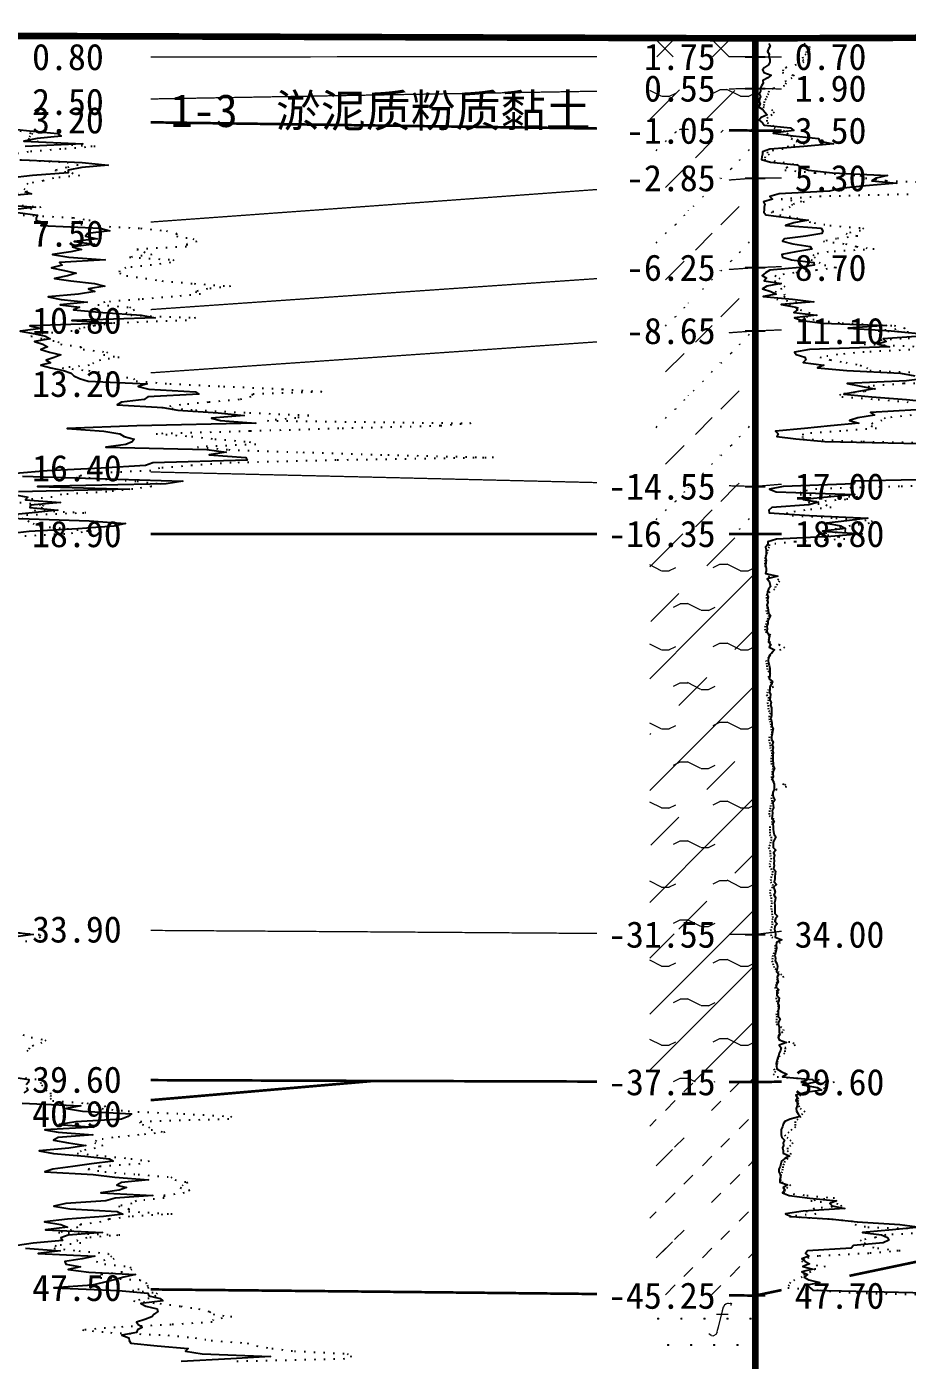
# Model space of a CAD drawing. Extents: x -37 to 3540, y -1485 to 297.
# Drawn here: x 947.8 to 1014.7, y -774.2 to -673 of the extents above; entities that cross this region are included whole.
import ezdxf
from ezdxf.enums import TextEntityAlignment as Align

# ---------------------------------------------------------------- set-up
doc = ezdxf.new("R2010")
doc.units = 0
doc.linetypes.add('DOT', pattern=[6.35, 0, -6.35])
for name, color, linetype in [('CURVE', 200, 'CONTINUOUS'), ('HOLE', 41, 'CONTINUOUS'), ('STRATUM', 241, 'CONTINUOUS')]:
    doc.layers.add(name, color=color, linetype=linetype)
doc.layers.add('HATCH', color=7, linetype='CONTINUOUS', lineweight=13)
doc.styles.add('ST', font='')
doc.styles.get('ST').set_extended_font_data('SimSun')
pattern_1 = [(45, (860.513, -891), (-4.24264, 4.24264), [10, 0]), (45, (861.574, -894.182), (-2.12132, 6.36396), [3, -3]), (26.565, (861.5874, -891.2536), (5.999823, 5.999812), [0.567, -12.849]), (0, (861.0204, -891.2536), (0, 6), [0.567, -5.433]), (26.565, (858.932, -891), (5.999823, 5.999812), [0.567, -12.849]), (0, (859.439, -890.7464), (0, 6), [0.567, -5.433]), (153.435, (861.0204, -891.2536), (-5.999818, -5e-06), [1.134, -12.2826]), (26.565, (864.5874, -888.2536), (5.999823, 5.999812), [0.567, -12.849]), (0, (864.0204, -888.2536), (0, 6), [0.567, -5.433]), (26.565, (861.932, -888), (5.999823, 5.999812), [0.567, -12.849]), (0, (862.439, -887.7464), (0, 6), [0.567, -5.433]), (153.435, (864.0204, -888.2536), (-5.999818, -5e-06), [1.134, -12.2826])]
pattern_2 = [(45, (860.5133, -891), (-7e-07, 6.99998), [1.97196, -7.92754]), (45, (863.326, -888.171), (-7e-07, 6.99998), [1.99367, -7.90583]), (45, (865.581, -885.918), (-7e-07, 6.99998), [1.8136, -8.08588]), (26.565, (860.5133, -887.5), (7, 7), [0.0965, -15.55598]), (36.8699, (861.2133, -886.8), (7, 7), [0.19775, -34.80225]), (315, (864.0133, -884.024), (6.99998, 1e-06), [0.03305, -9.86644]), (26.565, (864.0133, -891), (7, 7), [0.14475, -15.50773]), (26.565, (864.7133, -890.3), (7, 7), [0.10528, -15.5472]), (90, (865.063, -889.95), (-7, -5e-07), [0.02877, -6.97123]), (26.565, (865.4133, -889.6), (7, 7), [0.091, -31.21394]), (36.8699, (866.1133, -888.9), (7, 7), [0.1107, -34.8893]), (45, (866.8133, -888.2), (-2e-07, 6.99998), [0.10911, -9.79038]), (315, (867.4274, -887.452), (6.99998, 1e-06), [0.03305, -9.86644]), (36.8699, (861.9133, -886.1), (7, 7), [0.10224, -34.89776]), (53.1301, (862.6133, -885.4), (14, 21), [0.13438, -34.86562]), (53.1301, (863.3133, -884.7), (14, 21), [0.12625, -34.87375])]

msp = doc.modelspace()

# ---------------------------------------------------------------- hatches: boundary and pattern name
at = {"layer": 'HATCH'}
h = msp.add_hatch(dxfattribs=at)
h.set_pattern_fill('STT', color=50, style=0)
h.set_pattern_definition([(45, (860.5133, -891), (-2.12132, 2.12132), [10, 0]), (135, (860.5133, -891), (-2.12132, -2.12132), [10, 0])])
h.paths.add_polyline_path([(1003.13, -673.85), (995.13, -673.83), (995.13, -675.25), (1003.13, -675.25)])
h.paths.add_polyline_path([(993.92, -676.74), (1000.62, -676.74), (1000.62, -673.82), (993.92, -673.82)], flags=9)
h = msp.add_hatch(dxfattribs=at)
h.set_pattern_fill('YNFNT', color=251, style=0)
h.set_pattern_definition(pattern_1)
h.paths.add_polyline_path([(1003.13, -677.65), (995.13, -677.79), (995.13, -680.74), (1003.13, -680.85)])
h.paths.add_polyline_path([(992.49, -682.34), (1000.62, -682.34), (1000.62, -679.41), (992.49, -679.41)], flags=9)
h.paths.add_polyline_path([(993.92, -679.14), (1000.62, -679.14), (1000.62, -676.21), (993.92, -676.21)], flags=9)
h = msp.add_hatch(dxfattribs=at)
h.set_pattern_fill('SZFT', color=52, style=0)
h.set_pattern_definition(pattern_2)
h.paths.add_polyline_path([(1003.13, -680.85), (995.13, -680.74), (995.13, -685.03), (1003.13, -684.45)])
h.paths.add_polyline_path([(992.49, -685.94), (1000.62, -685.94), (1000.62, -683.01), (992.49, -683.01)], flags=9)
h.paths.add_polyline_path([(992.49, -682.34), (1000.62, -682.34), (1000.62, -679.41), (992.49, -679.41)], flags=9)
h = msp.add_hatch(dxfattribs=at)
h.set_pattern_fill('SZFT', color=52, style=0)
h.set_pattern_definition(pattern_2)
h.paths.add_polyline_path([(1003.13, -684.45), (995.13, -685.03), (995.13, -691.81), (1003.13, -691.25)])
h.paths.add_polyline_path([(992.49, -692.74), (1000.62, -692.74), (1000.62, -689.81), (992.49, -689.81)], flags=9)
h.paths.add_polyline_path([(992.49, -685.94), (1000.62, -685.94), (1000.62, -683.01), (992.49, -683.01)], flags=9)
h = msp.add_hatch(dxfattribs=at)
h.set_pattern_fill('SZFT', color=52, style=0)
h.set_pattern_definition(pattern_2)
h.paths.add_polyline_path([(1003.13, -691.25), (995.13, -691.81), (995.13, -696.61), (1003.13, -696.05)])
h.paths.add_polyline_path([(992.49, -697.54), (1000.62, -697.54), (1000.62, -694.61), (992.49, -694.61)], flags=9)
h.paths.add_polyline_path([(992.49, -692.74), (1000.62, -692.74), (1000.62, -689.81), (992.49, -689.81)], flags=9)
h = msp.add_hatch(dxfattribs=at)
h.set_pattern_fill('SZFT', color=52, style=0)
h.set_pattern_definition(pattern_2)
h.paths.add_polyline_path([(1003.13, -696.05), (995.13, -696.61), (995.13, -707.66), (1003.13, -707.85)])
h.paths.add_polyline_path([(991.06, -709.34), (1000.62, -709.34), (1000.62, -706.42), (991.06, -706.42)], flags=9)
h.paths.add_polyline_path([(992.49, -697.54), (1000.62, -697.54), (1000.62, -694.61), (992.49, -694.61)], flags=9)
h = msp.add_hatch(dxfattribs=at)
h.set_pattern_fill('SZFT', color=52, style=0)
h.set_pattern_definition(pattern_2)
h.paths.add_polyline_path([(1003.13, -707.85), (995.13, -707.66), (995.13, -711.45), (1003.13, -711.45)])
h.paths.add_polyline_path([(991.06, -712.94), (1000.62, -712.94), (1000.62, -710.01), (991.06, -710.01)], flags=9)
h.paths.add_polyline_path([(991.06, -709.34), (1000.62, -709.34), (1000.62, -706.42), (991.06, -706.42)], flags=9)
h = msp.add_hatch(dxfattribs=at)
h.set_pattern_fill('YNFNT', color=251, style=0)
h.set_pattern_definition(pattern_1)
h.paths.add_polyline_path([(1003.13, -711.45), (995.13, -711.45), (995.13, -741.8), (1003.13, -741.85)])
h.paths.add_polyline_path([(991.06, -743.34), (1000.62, -743.34), (1000.62, -740.41), (991.06, -740.41)], flags=9)
h.paths.add_polyline_path([(991.06, -712.94), (1000.62, -712.94), (1000.62, -710.01), (991.06, -710.01)], flags=9)
h = msp.add_hatch(dxfattribs=at)
h.set_pattern_fill('YNNT', color=251, style=0)
h.set_pattern_definition([(45, (860.5133, -891), (-2.12132, 2.12132), [10, 0]), (26.565, (861.5874, -891.2536), (5.999823, 5.999812), [0.567, -12.849]), (0, (861.0204, -891.2536), (0, 6), [0.567, -5.433]), (26.565, (858.932, -891), (5.999823, 5.999812), [0.567, -12.849]), (0, (859.439, -890.7464), (0, 6), [0.567, -5.433]), (153.435, (861.0204, -891.2536), (-5.999818, -5e-06), [1.134, -12.2826]), (26.565, (864.5874, -888.2536), (5.999823, 5.999812), [0.567, -12.849]), (0, (864.0204, -888.2536), (0, 6), [0.567, -5.433]), (26.565, (861.932, -888), (5.999823, 5.999812), [0.567, -12.849]), (0, (862.439, -887.7464), (0, 6), [0.567, -5.433]), (153.435, (864.0204, -888.2536), (-5.999818, -5e-06), [1.134, -12.2826])])
h.paths.add_polyline_path([(1003.13, -741.85), (995.13, -741.8), (995.13, -753.03), (1003.13, -753.05)])
h.paths.add_polyline_path([(991.06, -754.54), (1000.62, -754.54), (1000.62, -751.61), (991.06, -751.61)], flags=9)
h.paths.add_polyline_path([(991.06, -743.34), (1000.62, -743.34), (1000.62, -740.41), (991.06, -740.41)], flags=9)
h = msp.add_hatch(dxfattribs=at)
h.set_pattern_fill('NZFT', color=52, style=0)
h.set_pattern_definition([(45, (860.5133, -891), (-6e-07, 6.99998), [0.9473, -8.9522]), (45, (861.9133, -889.6), (-6e-07, 6.99998), [0.9869, -8.9126]), (45, (863.3133, -888.2), (-6e-07, 6.99998), [1.06018, -8.83931]), (45, (864.7133, -886.8), (-6e-07, 6.99998), [0.94918, -8.95032]), (45, (866.1133, -885.4), (-6e-07, 6.99998), [1.0365, -8.863]), (45, (864.0133, -891), (-6e-07, 6.99998), [1.01335, -8.88615]), (45, (865.4133, -889.6), (-6e-07, 6.99998), [1.07896, -12.12037]), (45, (866.8133, -888.2), (-6e-07, 6.99998), [0.99882, -8.90067]), (45, (861.2133, -886.8), (-4e-07, 6.99998), [1.05533, -8.84416]), (45, (862.6133, -885.4), (-4e-07, 6.99998), [1.0365, -8.863])])
h.paths.add_polyline_path([(1003.13, -753.05), (995.13, -753.03), (995.13, -769.17), (1003.13, -769.25)])
h.paths.add_polyline_path([(991.06, -770.74), (1000.61, -770.74), (1000.61, -767.84), (991.06, -767.84)], flags=9)
h.paths.add_polyline_path([(991.06, -754.54), (1000.62, -754.54), (1000.62, -751.61), (991.06, -751.61)], flags=9)
h = msp.add_hatch(dxfattribs=at)
h.set_pattern_fill('FS', color=142, style=0)
h.set_pattern_definition([(82.875, (859.6787, -892.206), (0.000369, 10.0001764), [0.0893, -80.5337]), (143.13, (859.7797, -892.2818), (-29.999964, 20.000054), [0.12627, -49.87373]), (172.875, (859.9569, -892.304), (-70.000246, 9.99966), [0.17857, -80.44443]), (206.565, (860.1354, -892.2147), (-9.9997, -9.99969), [0.19954, -22.16046]), (243.435, (860.2246, -892.0363), (9e-06, -9.9997), [0.19954, -22.16146]), (255.964, (860.314, -891.679), (-0.0002, -9.9995), [0.36813, -40.86287]), (255.964, (860.624, -890.439), (-0.0002, -9.9995), [1.2784, -39.9526]), (255.964, (860.6924, -890.165), (-0.0002, -9.9995), [0.28235, -40.94865]), (216.87, (860.8826, -889.9108), (-9.999982, -10.000018), [0.12627, -49.87373]), (243.435, (860.7816, -889.9865), (9e-06, -9.9997), [0.19954, -22.16146]), (206.565, (861.061, -889.8215), (-9.9997, -9.99969), [0.19954, -22.16046]), (172.875, (861.2383, -889.8437), (-70.000246, 9.99966), [0.17857, -80.44443]), (143.13, (861.3393, -889.9194), (-29.999964, 20.000054), [0.12627, -49.87373]), (82.875, (861.3283, -890.008), (0.000369, 10.0001764), [0.0893, -80.5337]), (0, (860.184, -890.66), (0, 10), [0.89286, -9.10714]), (0, (860.5383, -891), (1, 2), [0, -1.75]), (0, (860.5133, -890.975), (1, 2), [0, -1.75]), (0, (860.5133, -891), (1, 2), [0, -1.75]), (0, (860.4883, -891), (1, 2), [0, -1.75]), (0, (860.5133, -891.025), (1, 2), [0, -1.75])])
h.paths.add_polyline_path([(1003.13, -769.25), (995.13, -769.17), (995.13, -788.41), (1003.13, -788.85)])
h.paths.add_polyline_path([(991.06, -790.34), (1000.62, -790.34), (1000.62, -787.41), (991.06, -787.41)], flags=9)
h.paths.add_polyline_path([(991.06, -770.74), (1000.61, -770.74), (1000.61, -767.84), (991.06, -767.84)], flags=9)

# ---------------------------------------------------------------- linework, layer by layer
at = {"layer": 'CURVE', "color": 30, "linetype": 'Continuous'}
for points in [[(1004.16, -674.25), (1004.26, -674.45), (1004.15, -674.65), (1004.05, -674.85), (1004.19, -675.05), (1004.17, -675.25), (1004.23, -675.45), (1004.24, -675.65), (1004.13, -675.85), (1003.84, -676.05), (1003.69, -676.25), (1003.78, -676.45), (1004.33, -676.65), (1004.08, -676.85), (1003.7, -677.05), (1003.73, -677.25), (1003.61, -677.45), (1003.51, -677.65), (1003.52, -677.85), (1003.44, -678.05), (1003.54, -678.25), (1003.46, -678.45), (1003.44, -678.65), (1003.5, -678.85), (1003.39, -679.05), (1003.7, -679.25), (1003.87, -679.45), (1004.04, -679.65), (1003.58, -679.85), (1003.44, -680.05), (1003.69, -680.25), (1003.8, -680.45), (1005.82, -680.65), (1006.06, -680.85), (1004.5, -681.05), (1006, -681.25), (1007.93, -681.45), (1008.02, -681.65), (1009.08, -681.85), (1006.81, -682.05), (1004.25, -682.25), (1003.68, -682.45), (1003.68, -682.65), (1003.64, -682.85), (1003.6, -683.05), (1004.29, -683.25), (1006.31, -683.45), (1006.6, -683.65), (1007.18, -683.85), (1009, -684.05), (1013.17, -684.25), (1012.3, -684.45), (1011.99, -684.65), (1013.88, -684.85), (1011.5, -685.05), (1009.6, -685.25), (1008.76, -685.45), (1004.96, -685.65), (1004.23, -685.85), (1004.45, -686.05), (1003.75, -686.25), (1003.86, -686.45), (1003.8, -686.65), (1003.81, -686.85), (1003.78, -687.05), (1003.93, -687.25), (1005.5, -687.45), (1007.14, -687.65), (1006.06, -687.85), (1005.42, -688.05), (1008.14, -688.25), (1008.27, -688.45), (1008.18, -688.65), (1006.96, -688.85), (1005.36, -689.05), (1005.21, -689.25), (1005.99, -689.45), (1007.31, -689.65), (1007.42, -689.85), (1006.22, -690.05), (1005.14, -690.25), (1005.2, -690.45), (1005.89, -690.65), (1007.59, -690.85), (1007.6, -691.05), (1006.51, -691.25), (1004.23, -691.45), (1003.9, -691.65), (1003.67, -691.85), (1003.99, -692.05), (1003.81, -692.25), (1005.1, -692.45), (1004, -692.65), (1003.69, -692.85), (1004.32, -693.05), (1004.72, -693.25), (1003.74, -693.45), (1005.96, -693.65), (1007.57, -693.85), (1005.1, -694.05), (1006.21, -694.25), (1006.35, -694.45), (1006.06, -694.65), (1007.77, -694.85), (1006.1, -695.05), (1006.69, -695.25), (1008.23, -695.45), (1013.08, -695.65), (1010.18, -695.85), (1013.44, -696.05), (1015.52, -696.25)], [(946.19, -680.66), (948.06, -680.86), (950.18, -681.06), (950.47, -681.26), (948.65, -681.46), (947.64, -681.66), (952.1, -681.86), (947.74, -682.06)], [(947.45, -683.06), (952.05, -683.26), (954.03, -683.46), (952.03, -683.66), (951.01, -683.86), (951.01, -684.06), (948.29, -684.26), (946.55, -684.46)], [(947.71, -685.46), (948.22, -685.66), (946.02, -685.86)], [(945.89, -686.46), (948.52, -686.66), (946.78, -686.86)], [(947.19, -687.06), (948.67, -687.26), (948.58, -687.46), (948.58, -687.66), (949.35, -687.86), (948.92, -688.06), (953.43, -688.26), (954.15, -688.46), (952.47, -688.66), (952.31, -688.86), (953.21, -689.06), (951.45, -689.26), (952.99, -689.46), (951.33, -689.66), (952, -689.86), (951.19, -690.06), (949.8, -690.26), (951.04, -690.46), (953.81, -690.66), (950.35, -690.86), (950.55, -691.06), (949.73, -691.26), (950.73, -691.46), (951.6, -691.66), (950.95, -691.86), (949.95, -692.06), (951.21, -692.26), (953, -692.46), (953.77, -692.66), (952.53, -692.86), (953.03, -693.06), (951.77, -693.26), (949.48, -693.46), (950.47, -693.66), (952.44, -693.86), (950.38, -694.06), (951.85, -694.26), (951.41, -694.46), (953.64, -694.66), (956.53, -694.86), (957.59, -695.06), (951.27, -695.26), (954.31, -695.46), (948.1, -695.66), (948.93, -695.86), (947.35, -696.06), (948.49, -696.26), (949.28, -696.46), (949.62, -696.66), (948.44, -696.86), (949.08, -697.06), (949.42, -697.26), (948.93, -697.46), (949.58, -697.66), (950.45, -697.86), (949.93, -698.06), (949.32, -698.26), (949.66, -698.46), (948.92, -698.66), (949.67, -698.86), (950.65, -699.06), (951.22, -699.26), (951.44, -699.46), (951.87, -699.66), (952.52, -699.86), (957, -700.06), (956.31, -700.26), (957.13, -700.46), (960.65, -700.66), (960.91, -700.86), (957.04, -701.06), (956.77, -701.26), (955.05, -701.46), (954.71, -701.66), (958.19, -701.86), (959.33, -702.06), (962.38, -702.26), (964.36, -702.46), (961.87, -702.66), (962.55, -702.86), (965.24, -703.06), (956.2, -703.26), (950.91, -703.46), (953.7, -703.66), (954.92, -703.86), (955.24, -704.06), (956.01, -704.26), (955.85, -704.46), (955.38, -704.66), (953.85, -704.86), (961.51, -705.06), (962.99, -705.26), (961.69, -705.46), (964.48, -705.66), (964.59, -705.86), (957.42, -706.06), (956.86, -706.26), (953.51, -706.46), (949.41, -706.66), (947.01, -706.86)], [(1015.69, -696.45), (1012.83, -696.65), (1013.07, -696.85), (1012.44, -697.05), (1013.32, -697.25), (1007.26, -697.45), (1006.1, -697.65), (1006.23, -697.85), (1006.9, -698.05), (1006.97, -698.25), (1006.77, -698.45), (1008.33, -698.65), (1007.85, -698.85), (1010.08, -699.05), (1014.15, -699.25), (1015.24, -699.45)], [(1016.04, -699.65), (1014.61, -699.85), (1010.11, -700.05), (1011.15, -700.25), (1012.15, -700.45), (1010.97, -700.65), (1009.85, -700.85), (1011.99, -701.05), (1014.61, -701.25), (1016.55, -701.45)], [(1015.36, -702.05), (1011.89, -702.25), (1012.18, -702.45), (1010.92, -702.65), (1010.29, -702.85), (1011, -703.05), (1008.85, -703.25), (1006.86, -703.45), (1004.66, -703.65), (1004.88, -703.85), (1004.76, -704.05), (1006.22, -704.25), (1008.41, -704.45), (1018.01, -704.65)], [(947.52, -707.06), (953.12, -707.26), (959.7, -707.46), (958.44, -707.66), (948.68, -707.86), (955.65, -708.06), (947.22, -708.26)], [(1020.05, -707.25), (1010.69, -707.45), (1010.63, -707.65), (1005.26, -707.85), (1004.22, -708.05), (1004.73, -708.25), (1010.68, -708.45), (1008.86, -708.65), (1006.78, -708.85), (1007.94, -709.05), (1007.21, -709.25), (1004.38, -709.45), (1004.16, -709.65), (1004.18, -709.85), (1007.24, -710.05), (1011.67, -710.25), (1010.08, -710.45), (1008.53, -710.65), (1009.62, -710.85), (1009.97, -711.05), (1008.23, -711.25), (1011.25, -711.45), (1008.88, -711.65), (1004.74, -711.85), (1004.1, -712.05), (1004.09, -712.25), (1003.91, -712.45), (1003.97, -712.65), (1003.96, -712.85), (1003.95, -713.05), (1003.9, -713.25), (1003.95, -713.45), (1003.93, -713.65), (1003.91, -713.85), (1003.96, -714.05), (1003.97, -714.25), (1003.92, -714.45), (1004.84, -714.65), (1004.04, -714.85), (1004.18, -715.05), (1004.25, -715.25), (1004.28, -715.45), (1004.15, -715.65), (1004.05, -715.85), (1004.04, -716.05), (1004.11, -716.25), (1004.06, -716.45), (1004.09, -716.65), (1004.01, -716.85), (1004.09, -717.05), (1004.11, -717.25), (1004.13, -717.45), (1004.28, -717.65), (1004.2, -717.85), (1004.09, -718.05), (1004.08, -718.25), (1004.01, -718.45), (1004.04, -718.65), (1004.02, -718.85), (1004.12, -719.05), (1004.21, -719.25), (1004.17, -719.45), (1004.14, -719.65), (1004.31, -719.85), (1004.19, -720.05), (1004.59, -720.25), (1004.42, -720.45), (1004.21, -720.65), (1004.13, -720.85), (1004.12, -721.05), (1004.15, -721.25), (1004.18, -721.45), (1004.24, -721.65), (1004.24, -721.85), (1004.23, -722.05), (1004.25, -722.25), (1004.18, -722.45), (1004.43, -722.65), (1004.36, -722.85), (1004.23, -723.05), (1004.23, -723.25), (1004.22, -723.45), (1004.3, -723.65), (1004.27, -723.85), (1004.23, -724.05), (1004.33, -724.25), (1004.29, -724.45), (1004.37, -724.65), (1004.36, -724.85), (1004.36, -725.05), (1004.37, -725.25), (1004.32, -725.45), (1004.37, -725.65), (1004.4, -725.85), (1004.39, -726.05), (1004.48, -726.25), (1004.45, -726.45), (1004.41, -726.65), (1004.36, -726.85), (1004.36, -727.05), (1004.5, -727.25), (1004.42, -727.45), (1004.48, -727.65), (1004.44, -727.85), (1004.5, -728.05), (1004.46, -728.25), (1004.46, -728.45), (1004.47, -728.65), (1004.5, -728.85), (1004.5, -729.05), (1004.59, -729.25), (1004.5, -729.45), (1004.47, -729.65), (1004.5, -729.85), (1004.42, -730.05), (1004.49, -730.25), (1004.57, -730.45), (1004.57, -730.65), (1004.56, -730.85), (1004.47, -731.05), (1004.47, -731.25), (1004.53, -731.45), (1004.62, -731.65), (1004.47, -731.85), (1004.5, -732.05), (1004.52, -732.25), (1004.42, -732.45), (1004.45, -732.65), (1004.42, -732.85), (1004.4, -733.05), (1004.56, -733.25), (1004.47, -733.45), (1004.48, -733.65), (1004.5, -733.85), (1004.51, -734.05), (1004.56, -734.25), (1004.7, -734.45), (1004.59, -734.65), (1004.48, -734.85), (1004.48, -735.05), (1004.5, -735.25), (1004.69, -735.45), (1004.53, -735.65), (1004.59, -735.85), (1004.55, -736.05), (1004.57, -736.25), (1004.55, -736.45), (1004.56, -736.65), (1004.53, -736.85), (1004.66, -737.05), (1004.65, -737.25), (1004.63, -737.45), (1004.61, -737.65), (1004.56, -737.85), (1004.74, -738.05), (1004.53, -738.25), (1004.59, -738.45), (1004.65, -738.65), (1004.55, -738.85), (1004.66, -739.05), (1004.64, -739.25), (1004.6, -739.45), (1004.61, -739.65), (1004.62, -739.85), (1004.63, -740.05), (1004.62, -740.25), (1004.83, -740.45), (1004.66, -740.65), (1004.61, -740.85), (1004.79, -741.05), (1004.63, -741.25), (1004.6, -741.45), (1004.65, -741.65), (1004.67, -741.85), (1004.65, -742.05), (1005.14, -742.25), (1004.74, -742.45), (1004.73, -742.65), (1004.75, -742.85), (1004.71, -743.05), (1004.68, -743.25), (1004.62, -743.45), (1004.66, -743.65), (1004.65, -743.85), (1004.76, -744.05), (1004.82, -744.25), (1004.79, -744.45), (1004.75, -744.65), (1004.93, -744.85), (1004.8, -745.05), (1004.82, -745.25), (1004.87, -745.45), (1004.74, -745.65), (1004.73, -745.85), (1004.93, -746.05), (1004.78, -746.25), (1004.78, -746.45), (1004.94, -746.65), (1004.92, -746.85), (1004.85, -747.05), (1004.92, -747.25), (1004.91, -747.45), (1004.88, -747.65), (1004.88, -747.85), (1004.87, -748.05), (1005.02, -748.25), (1004.91, -748.45), (1004.88, -748.65), (1004.94, -748.85), (1004.94, -749.05), (1004.95, -749.25), (1005, -749.45), (1004.88, -749.65), (1004.94, -749.85), (1005.5, -750.05), (1004.94, -750.25), (1005.11, -750.45), (1005.04, -750.65), (1004.94, -750.85), (1004.89, -751.05), (1004.83, -751.25), (1004.78, -751.45), (1004.72, -751.65), (1004.75, -751.85), (1004.76, -752.05), (1005.1, -752.25), (1005.53, -752.45), (1005.21, -752.65), (1007.45, -752.85), (1007.71, -753.05), (1006.73, -753.25), (1007.83, -753.45), (1008.16, -753.65), (1006.96, -753.85), (1006.22, -754.05), (1006.35, -754.25), (1006.22, -754.45), (1006.39, -754.65), (1006.32, -754.85), (1006.24, -755.05), (1006.26, -755.25), (1006.39, -755.45), (1006.54, -755.65), (1005.78, -755.85), (1005.38, -756.05), (1005.24, -756.25), (1005.21, -756.45), (1005.11, -756.65), (1005.09, -756.85), (1005.11, -757.05), (1005.16, -757.25), (1005.34, -757.45), (1005.26, -757.65), (1005.28, -757.85), (1005.21, -758.05), (1005.26, -758.25), (1005.25, -758.45), (1005.71, -758.65), (1005.39, -758.85), (1005.13, -759.05), (1005.07, -759.25), (1005.03, -759.45), (1004.93, -759.65), (1004.93, -759.85), (1005.03, -760.05), (1005.05, -760.25), (1004.99, -760.45), (1005.01, -760.65), (1005.59, -760.85), (1005.26, -761.05), (1005.39, -761.25), (1005.19, -761.45), (1005.7, -761.65), (1007.28, -761.85), (1009.3, -762.05), (1008.79, -762.25), (1008.98, -762.45), (1009.94, -762.65), (1006.76, -762.85), (1005.42, -763.05), (1005.87, -763.25), (1009.03, -763.45), (1010.87, -763.65), (1014.1, -763.85), (1015.61, -764.05), (1013.56, -764.25), (1011.27, -764.45), (1012.72, -764.65), (1013.16, -764.85), (1013.28, -765.05), (1012.83, -765.25), (1010.58, -765.45), (1010.41, -765.65), (1007.09, -765.85), (1006.95, -766.05), (1007.21, -766.25), (1006.67, -766.45), (1006.9, -766.65), (1007.25, -766.85), (1006.74, -767.05), (1007.49, -767.25), (1006.68, -767.45), (1007.1, -767.65), (1006.84, -767.85), (1007.2, -768.05), (1008.03, -768.25), (1007.09, -768.45), (1007.31, -768.65), (1007.5, -768.85), (1016.17, -769.05)], [(946.85, -708.46), (947.94, -708.66), (947.75, -708.86), (950.42, -709.06), (948.15, -709.26), (948.09, -709.46), (950.22, -709.66), (948.27, -709.86), (946.21, -710.06)], [(946.53, -710.26), (952.58, -710.46), (955.34, -710.66), (954.45, -710.86), (951.73, -711.06), (948.05, -711.26), (946.33, -711.46)], [(946.7, -741.66), (948.33, -741.86), (946.82, -742.06)], [(946.71, -752.66), (948.01, -752.86), (947.98, -753.06), (947.82, -753.26)], [(947.84, -753.46), (947.93, -753.66), (947.64, -753.86)], [(947.51, -754.66), (951.95, -754.86), (950.87, -755.06), (952.09, -755.26), (955.8, -755.46), (955.56, -755.66), (955.04, -755.86), (951.57, -756.06), (950.31, -756.26), (952.94, -756.46), (949.23, -756.66), (950.23, -756.86), (952.86, -757.06), (950.23, -757.26), (949.88, -757.46), (951.02, -757.66), (952.34, -757.86), (951.04, -758.06), (948.8, -758.26), (949.88, -758.46), (952.27, -758.66), (954.11, -758.86), (954.41, -759.06), (952.77, -759.26), (951.36, -759.46), (949.83, -759.66), (949.23, -759.86), (952.9, -760.06), (954.53, -760.26), (957.09, -760.46), (955.04, -760.66), (954.68, -760.86), (955.42, -761.06), (954.86, -761.26), (953.48, -761.46), (957.42, -761.66), (954.56, -761.86), (953.86, -762.06), (950.81, -762.26), (949.92, -762.46), (951.13, -762.66), (954.71, -762.86), (955.14, -763.06), (953.69, -763.26), (950.94, -763.46), (949.21, -763.66), (950.44, -763.86), (950.94, -764.06), (949.29, -764.26), (953.6, -764.46), (951.01, -764.66), (950.43, -764.86), (950.56, -765.06), (948.35, -765.26), (947.15, -765.46)], [(947.76, -765.66), (950.38, -765.86), (948.71, -766.06), (953.02, -766.26), (952.07, -766.46), (950.74, -766.66), (950.83, -766.86), (951.93, -767.06), (950.99, -767.26), (952.56, -767.46), (956.1, -767.66), (955.23, -767.86), (954.5, -768.06), (953.68, -768.26), (952.82, -768.46), (949.91, -768.66), (954.81, -768.86), (957.03, -769.06), (957.11, -769.26), (957.99, -769.46), (958.18, -769.66), (956.5, -769.86), (956.9, -770.06), (957.76, -770.26), (957.8, -770.46), (957.52, -770.66), (957.35, -770.86), (956.82, -771.06), (956.18, -771.26), (956.34, -771.46), (956.61, -771.66), (956.26, -771.86), (956.17, -772.06), (955.06, -772.26), (955.6, -772.46), (955.62, -772.66), (955.74, -772.86), (957.76, -773.06), (960.11, -773.26), (959.9, -773.46), (961.16, -773.66), (966.35, -773.86), (963.34, -774.06), (959.58, -774.26)]]:
    msp.add_lwpolyline(points, dxfattribs=at)
at = {"layer": 'CURVE', "color": 100, "linetype": 'DOT', "ltscale": 0.1}
for points in [[(1006.83, -674.25), (1007.22, -674.45), (1007.27, -674.65), (1007.01, -674.85), (1006.97, -675.05), (1006.72, -675.25), (1006.75, -675.45), (1006.83, -675.65), (1006.24, -675.85), (1005.49, -676.05), (1005.26, -676.25), (1005.18, -676.45), (1006.08, -676.65), (1005.92, -676.85), (1005.41, -677.05), (1005.49, -677.25), (1005.34, -677.45), (1004.51, -677.65), (1004.16, -677.85), (1004.13, -678.05), (1004.03, -678.25), (1003.95, -678.45), (1003.8, -678.65), (1003.8, -678.85), (1003.71, -679.05), (1004.36, -679.25), (1004.56, -679.45), (1004.41, -679.65), (1004.08, -679.85), (1004, -680.05), (1004.04, -680.25), (1004.43, -680.45), (1004.56, -680.65), (1005.26, -680.85), (1005.54, -681.05), (1005.87, -681.25), (1005.87, -681.45), (1006.23, -681.65), (1006.86, -681.85), (1005.65, -682.05), (1005.24, -682.25), (1004.03, -682.45), (1004.19, -682.65), (1003.89, -682.85), (1003.82, -683.05), (1005.22, -683.25), (1006.31, -683.45), (1005.52, -683.65), (1005.39, -683.85), (1007.66, -684.05), (1011.08, -684.25), (1011.51, -684.45), (1013.08, -684.65), (1018.54, -684.85)], [(947.34, -680.86), (948.29, -681.06), (948.12, -681.26), (947.96, -681.46), (948.61, -681.66), (950.51, -681.86), (953.05, -682.06), (950.44, -682.26), (947.96, -682.46), (946.78, -682.66)], [(947.32, -683.06), (950.91, -683.26), (951.76, -683.46), (950.87, -683.66), (949.99, -683.86), (951.28, -684.06), (951.86, -684.26), (949.88, -684.46), (949.09, -684.66), (947.93, -684.86), (947.73, -685.06)], [(947.64, -685.26), (947.92, -685.46), (947.12, -685.66)], [(1016.21, -685.65), (1008.1, -685.85), (1005.09, -686.05), (1006.84, -686.25), (1005.95, -686.45), (1005.79, -686.65), (1005.26, -686.85), (1004.33, -687.05), (1004.98, -687.25), (1006.27, -687.45), (1006.5, -687.65), (1007.6, -687.85), (1008.8, -688.05), (1011.34, -688.25), (1011.11, -688.45), (1010.02, -688.65), (1010.92, -688.85), (1009.31, -689.05), (1008.3, -689.25), (1009.98, -689.45), (1010.81, -689.65), (1012.16, -689.85), (1008.66, -690.05), (1007.51, -690.25), (1007.68, -690.45), (1007.35, -690.65), (1007.98, -690.85), (1008.39, -691.05), (1009.31, -691.25), (1007.78, -691.45), (1006.05, -691.65), (1004.63, -691.85), (1005.01, -692.05), (1004.6, -692.25), (1004.96, -692.45), (1005.37, -692.65), (1005.15, -692.85), (1004.63, -693.05), (1005.32, -693.25), (1005.41, -693.45), (1004.76, -693.65), (1006.27, -693.85), (1005.72, -694.05), (1006.31, -694.25), (1006.55, -694.45), (1007.17, -694.65), (1007.82, -694.85), (1006.79, -695.05), (1007.94, -695.25), (1009.73, -695.45), (1013.67, -695.65), (1014.52, -695.85), (1012.46, -696.05), (1018.9, -696.25)], [(946.77, -686.46), (948.93, -686.66), (947.79, -686.86)], [(947.58, -687.26), (951.39, -687.46), (952.67, -687.66), (951.24, -687.86), (952.64, -688.06), (956.48, -688.26), (958.45, -688.46), (959.22, -688.66), (959.21, -688.86), (960.45, -689.06), (960.75, -689.26), (960, -689.46), (959.98, -689.66), (956.21, -689.86), (956.75, -690.06), (957.35, -690.26), (955.65, -690.46), (959.02, -690.66), (958.76, -690.86), (957.31, -691.06), (955.38, -691.26), (954.87, -691.46), (954.89, -691.66), (955.42, -691.86), (956.87, -692.06), (958.1, -692.26), (960.55, -692.46), (963.31, -692.66), (961.57, -692.86), (960.67, -693.06), (961.03, -693.26), (958.92, -693.46), (956.42, -693.66), (953.77, -693.86), (953.26, -694.06), (955.64, -694.26), (956.03, -694.46), (955.37, -694.66), (955.74, -694.86), (960.65, -695.06), (959.98, -695.26), (954.54, -695.46), (952.98, -695.66), (951.92, -695.86), (951.29, -696.06), (948.91, -696.26), (948.17, -696.46), (949.12, -696.66), (950.23, -696.86), (950.42, -697.06), (951.95, -697.26), (952.13, -697.46), (953.99, -697.66), (953.69, -697.86), (954.87, -698.06), (953.44, -698.26), (952.92, -698.46), (952.6, -698.66), (950.55, -698.86), (952.53, -699.06), (953.97, -699.26), (954.7, -699.46), (955.97, -699.66), (956.15, -699.86), (958.71, -700.06), (962.78, -700.26), (967.23, -700.46), (970.24, -700.66), (964.98, -700.86), (964.86, -701.06), (963.97, -701.26), (961.62, -701.46), (959.51, -701.66), (958.1, -701.86), (960.66, -702.06), (964.76, -702.26), (969.25, -702.46), (968.28, -702.66), (966.1, -702.86), (981.55, -703.06), (979.24, -703.26), (971.53, -703.46), (964.79, -703.66), (957.67, -703.86), (960.36, -704.06), (962.13, -704.26), (964.73, -704.46), (965.24, -704.66), (960.8, -704.86), (963.17, -705.06), (968.81, -705.26), (975.26, -705.46), (983.27, -705.66), (971.33, -705.86), (963.37, -706.06), (960.41, -706.26), (957.93, -706.46), (957.28, -706.66), (952.72, -706.86), (951.81, -707.06), (953.11, -707.26), (956.2, -707.46), (958.07, -707.66), (957.3, -707.86), (955.9, -708.06), (953.94, -708.26), (950.49, -708.46), (949.77, -708.66), (947.89, -708.86), (947.34, -709.06), (949.11, -709.26), (949.04, -709.46), (948.42, -709.66), (952.35, -709.86), (947.11, -710.06)], [(1018.51, -696.45), (1014.2, -696.65), (1011.47, -696.85), (1011.39, -697.05), (1015.72, -697.25)], [(1015.6, -697.45), (1011.39, -697.65), (1009.38, -697.85), (1008.04, -698.05), (1008.83, -698.25), (1010.02, -698.45), (1011.1, -698.65), (1011.58, -698.85), (1011.82, -699.05), (1016.16, -699.25)], [(1025.53, -699.85), (1014.39, -700.05), (1011.7, -700.25), (1012.25, -700.45), (1011.41, -700.65), (1009.53, -700.85), (1009.7, -701.05), (1012.46, -701.25), (1014.73, -701.45)], [(1014.96, -702.45), (1012.98, -702.65), (1012.75, -702.85), (1012.01, -703.05), (1011.93, -703.25), (1012.33, -703.45), (1009.62, -703.65), (1006.75, -703.85), (1006.72, -704.05), (1006.73, -704.25), (1011.32, -704.45), (1023.34, -704.65)], [(1021.66, -707.65), (1014.09, -707.85), (1007.8, -708.05), (1006.6, -708.25), (1006.54, -708.45), (1010.88, -708.65), (1009.97, -708.85), (1007.16, -709.05), (1008.5, -709.25), (1008.89, -709.45), (1006.89, -709.65), (1005.49, -709.85), (1005.93, -710.05), (1009.25, -710.25), (1012, -710.45), (1011.77, -710.65), (1010.34, -710.85), (1009.18, -711.05), (1010.73, -711.25), (1007.89, -711.45), (1009.45, -711.65), (1009.94, -711.85), (1006.17, -712.05), (1004.18, -712.25), (1004.19, -712.45), (1004.07, -712.65), (1004.04, -712.85), (1003.95, -713.05), (1003.88, -713.25), (1003.88, -713.45), (1003.86, -713.65), (1003.87, -713.85), (1003.97, -714.05), (1003.93, -714.25), (1004.04, -714.45), (1004.12, -714.65), (1004.83, -714.85), (1004.98, -715.05), (1004.8, -715.25), (1004.67, -715.45), (1004.6, -715.65), (1004.23, -715.85), (1004, -716.05), (1003.98, -716.25), (1004.01, -716.45), (1004.08, -716.65), (1004.03, -716.85), (1004.07, -717.05), (1003.96, -717.25), (1003.99, -717.45), (1004.17, -717.65), (1004.1, -717.85), (1004.01, -718.05), (1003.97, -718.25), (1003.88, -718.45), (1003.85, -718.65), (1003.92, -718.85), (1004.28, -719.05), (1004.19, -719.25), (1004.14, -719.45), (1004.19, -719.65), (1004.93, -719.85), (1005.36, -720.05), (1005.07, -720.25), (1004.4, -720.45), (1004.3, -720.65), (1004.14, -720.85), (1003.93, -721.05), (1003.98, -721.25), (1004, -721.45), (1004.03, -721.65), (1004.08, -721.85), (1004.29, -722.05), (1004.1, -722.25), (1004.24, -722.45), (1004.3, -722.65), (1004.32, -722.85), (1004.51, -723.05), (1004.14, -723.25), (1004.06, -723.45), (1003.99, -723.65), (1004.14, -723.85), (1004.15, -724.05), (1004.04, -724.25), (1004.12, -724.45), (1004.12, -724.65), (1004.16, -724.85), (1004.29, -725.05), (1004.2, -725.25), (1004.2, -725.45), (1004.23, -725.65), (1004.28, -725.85), (1004.34, -726.05), (1004.35, -726.25), (1004.4, -726.45), (1004.38, -726.65), (1004.22, -726.85), (1004.16, -727.05), (1004.21, -727.25), (1004.26, -727.45), (1004.26, -727.65), (1004.34, -727.85), (1004.4, -728.05), (1004.39, -728.25), (1004.35, -728.45), (1004.32, -728.65), (1004.35, -728.85), (1004.47, -729.05), (1004.47, -729.25), (1004.41, -729.45), (1004.42, -729.65), (1004.37, -729.85), (1004.37, -730.05), (1004.48, -730.25), (1005.36, -730.45), (1005.51, -730.65), (1004.74, -730.85), (1004.48, -731.05), (1004.42, -731.25), (1004.34, -731.45), (1004.38, -731.65), (1004.4, -731.85), (1004.3, -732.05), (1004.28, -732.25), (1004.22, -732.45), (1004.2, -732.65), (1004.19, -732.85), (1004.54, -733.05), (1004.38, -733.25), (1004.44, -733.45), (1004.24, -733.65), (1004.24, -733.85), (1004.24, -734.05), (1004.24, -734.25), (1004.34, -734.45), (1004.36, -734.65), (1004.28, -734.85), (1004.24, -735.05), (1004.15, -735.25), (1004.24, -735.45), (1004.27, -735.65), (1004.26, -735.85), (1004.34, -736.05), (1004.3, -736.25), (1004.23, -736.45), (1004.21, -736.65), (1004.31, -736.85), (1004.43, -737.05), (1004.43, -737.25), (1004.36, -737.45), (1004.29, -737.65), (1004.32, -737.85), (1004.46, -738.05), (1004.44, -738.25), (1004.27, -738.45), (1004.24, -738.65), (1004.27, -738.85), (1004.35, -739.05), (1004.35, -739.25), (1004.4, -739.45), (1004.32, -739.65), (1004.34, -739.85), (1004.38, -740.05), (1004.4, -740.25), (1004.45, -740.45), (1004.46, -740.65), (1004.39, -740.85), (1004.43, -741.05), (1004.4, -741.25), (1004.28, -741.45), (1004.34, -741.65), (1004.32, -741.85), (1004.38, -742.05), (1004.94, -742.25), (1005.03, -742.45), (1004.64, -742.65), (1004.65, -742.85), (1004.66, -743.05), (1004.55, -743.25), (1004.47, -743.45), (1004.43, -743.65), (1004.4, -743.85), (1004.47, -744.05), (1004.54, -744.25), (1004.62, -744.45), (1004.86, -744.65), (1005.06, -744.85), (1005.29, -745.05), (1004.79, -745.25), (1004.77, -745.45), (1004.73, -745.65), (1004.63, -745.85), (1004.74, -746.05), (1004.9, -746.25), (1004.79, -746.45), (1004.72, -746.65), (1004.74, -746.85), (1004.85, -747.05), (1004.85, -747.25), (1004.9, -747.45), (1004.84, -747.65), (1004.72, -747.85), (1004.77, -748.05), (1004.74, -748.25), (1004.75, -748.45), (1004.71, -748.65), (1005.05, -748.85), (1005.28, -749.05), (1005.22, -749.25), (1004.91, -749.45), (1004.87, -749.65), (1004.94, -749.85), (1006.01, -750.05), (1006.17, -750.25), (1005.4, -750.45), (1005.39, -750.65), (1005.36, -750.85), (1005.01, -751.05), (1004.84, -751.25), (1004.82, -751.45), (1004.79, -751.65), (1004.76, -751.85), (1004.55, -752.05), (1004.67, -752.25), (1004.48, -752.45), (1004.79, -752.65), (1007.89, -752.85), (1009.11, -753.05), (1008.5, -753.25), (1008.34, -753.45), (1008.49, -753.65), (1007.06, -753.85), (1006.57, -754.05), (1006.37, -754.25), (1006.42, -754.45), (1006.28, -754.65), (1006.43, -754.85), (1006.54, -755.05), (1006.89, -755.25), (1006.72, -755.45), (1006.6, -755.65), (1006.37, -755.85), (1006.17, -756.05), (1006.15, -756.25), (1006.19, -756.45), (1005.92, -756.65), (1005.69, -756.85), (1005.37, -757.05), (1005.52, -757.25), (1005.76, -757.45), (1005.99, -757.65), (1005.81, -757.85), (1005.59, -758.05), (1005.56, -758.25), (1005.83, -758.45), (1005.75, -758.65), (1005.6, -758.85), (1005.38, -759.05), (1005.29, -759.25), (1005.23, -759.45), (1005.2, -759.65), (1005.15, -759.85), (1005.08, -760.05), (1005.06, -760.25), (1005.02, -760.45), (1005.13, -760.65), (1005.81, -760.85), (1005.58, -761.05), (1005.37, -761.25), (1005.28, -761.45), (1007.04, -761.65), (1009.14, -761.85), (1007.34, -762.05), (1009.31, -762.25), (1009.7, -762.45), (1007.62, -762.65), (1006.97, -762.85), (1007.74, -763.05), (1005.72, -763.25), (1008.95, -763.45), (1010.92, -763.65), (1010.68, -763.85), (1011.67, -764.05), (1018, -764.25)], [(947.47, -710.26), (947.94, -710.46), (948.33, -710.66), (948.83, -710.86), (950.92, -711.06), (952.78, -711.26), (950.75, -711.46), (947.13, -711.66)], [(946.53, -741.66), (948.84, -741.86), (948.89, -742.06), (948.58, -742.26), (947.28, -742.46)], [(947.56, -749.46), (948.19, -749.66), (949.31, -749.86), (949.01, -750.06), (948.36, -750.26), (948.07, -750.46), (947.94, -750.66), (947.65, -750.86)], [(947.01, -752.66), (948.9, -752.86), (948.89, -753.06), (948.97, -753.26), (949.17, -753.46), (949.3, -753.66), (949.65, -753.86), (949.68, -754.06), (949.64, -754.26), (949.81, -754.46), (952.42, -754.66), (953.82, -754.86), (953.56, -755.06), (955.56, -755.26), (959.75, -755.46), (963.39, -755.66), (963.19, -755.86), (956.43, -756.06), (956.61, -756.26), (957.09, -756.46), (957.3, -756.66), (958.33, -756.86), (956.36, -757.06), (954.39, -757.26), (953.11, -757.46), (953.01, -757.66), (953.62, -757.86), (953.05, -758.06), (951.99, -758.26), (951.69, -758.46), (953.78, -758.66), (955.76, -758.86), (957.14, -759.06), (956.43, -759.26), (953.37, -759.46), (952.5, -759.66), (953.77, -759.86), (956.3, -760.06), (958.78, -760.26), (959.1, -760.46), (960.07, -760.66), (959.71, -760.86), (959.5, -761.06), (960.22, -761.26), (959.81, -761.46), (958.26, -761.66), (958.29, -761.86), (956.17, -762.06), (955.82, -762.26), (954.82, -762.46), (955.61, -762.66), (955.58, -762.86), (958.89, -763.06), (955.66, -763.26), (954.1, -763.46), (953.48, -763.66), (951.94, -763.86), (951.73, -764.06), (951.26, -764.26), (950.27, -764.46), (954.93, -764.66), (952.41, -764.86), (951.65, -765.06), (951.96, -765.26), (950.08, -765.46), (949.92, -765.66), (951.81, -765.86), (954.03, -766.06), (954.2, -766.26), (954.5, -766.46), (953.12, -766.66), (953.76, -766.86), (955.69, -767.06), (955.84, -767.26), (955.09, -767.46), (953.54, -767.66), (952.72, -767.86), (956.42, -768.06), (956.88, -768.26), (957, -768.46), (957.11, -768.66), (955.88, -768.86), (957.76, -769.06), (957.64, -769.26), (957.15, -769.46), (955.95, -769.66), (957.96, -769.86), (959.56, -770.06), (960.88, -770.26), (961.73, -770.46), (961.99, -770.66), (963.41, -770.86), (962.01, -771.06), (961.92, -771.26), (958.81, -771.46), (954.56, -771.66), (952.09, -771.86), (954.21, -772.06), (958.56, -772.26), (960.63, -772.46), (961.86, -772.66), (964.59, -772.86), (965.3, -773.06), (966.45, -773.26), (968.16, -773.46), (972.17, -773.66), (972.5, -773.86), (971.97, -774.06), (963.38, -774.26)], [(1016.54, -764.45), (1013.05, -764.65), (1012.25, -764.85), (1011.09, -765.05), (1011.47, -765.25), (1011.31, -765.45), (1012.41, -765.65), (1014.13, -765.85), (1011.75, -766.05), (1007.93, -766.25), (1006.88, -766.45), (1006.63, -766.65), (1007.02, -766.85), (1008.44, -767.05), (1007.67, -767.25), (1007.34, -767.45), (1006.86, -767.65), (1006.7, -767.85), (1006.11, -768.05), (1005.8, -768.25), (1005.71, -768.45), (1005.61, -768.65), (1008.04, -768.85), (1010.82, -769.05), (1019.3, -769.25)]]:
    msp.add_lwpolyline(points, dxfattribs=at)
at = {"layer": 'HOLE', "linetype": 'Continuous', "const_width": 0.5}
msp.add_lwpolyline([(1003.13, -673.85), (1003.13, -822.55)], dxfattribs=at)
at = {"layer": 'HOLE', "linetype": 'Continuous'}
for points in [[(1002.38, -675.25), (1003.88, -675.25)], [(1002.38, -677.65), (1003.88, -677.65)], [(1002.38, -680.85), (1003.88, -680.85)], [(1002.38, -684.45), (1003.88, -684.45)], [(1002.38, -691.25), (1003.88, -691.25)], [(1002.38, -696.05), (1003.88, -696.05)], [(1002.38, -707.85), (1003.88, -707.85)], [(1002.38, -711.45), (1003.88, -711.45)], [(1002.38, -741.85), (1003.88, -741.85)], [(1002.38, -753.05), (1003.88, -753.05)], [(1002.38, -769.25), (1003.88, -769.25)]]:
    msp.add_lwpolyline(points, dxfattribs=at)
at = {"layer": 'STRATUM', "linetype": 'Continuous'}
for points, const_width in [([(751.13, -673.88), (771.13, -673.88), (828.58, -673.79), (886.6, -673.71), (945.26, -673.66), (1003.13, -673.85), (1060.33, -673.65), (1110.17, -673.21)], 0.5), ([(957.26, -675.26), (974.19, -675.25), (991.13, -675.25)], 0.1), ([(1001.13, -675.25), (1003.13, -675.25), (1005.13, -675.27)], 0.1), ([(957.26, -678.45), (974.19, -678.15), (991.13, -677.86)], 0.1), ([(1001.13, -677.69), (1003.13, -677.65), (1005.13, -677.69)], 0.1), ([(957.26, -680.22), (974.19, -680.46), (991.13, -680.69)], 0.2), ([(1001.13, -680.82), (1003.13, -680.85), (1005.13, -680.85)], 0.2), ([(1001.13, -684.6), (1003.13, -684.45), (1005.13, -684.45)], 0.1), ([(957.26, -687.79), (974.19, -686.56), (991.13, -685.32)], 0.1), ([(1001.13, -691.39), (1003.13, -691.25), (1005.13, -691.17)], 0.1), ([(957.26, -694.43), (974.19, -693.25), (991.13, -692.08)], 0.1), ([(1001.13, -696.19), (1003.13, -696.05), (1005.13, -695.97)], 0.1), ([(957.26, -699.23), (974.19, -698.06), (991.13, -696.88)], 0.1), ([(957.26, -706.75), (974.19, -707.15), (991.13, -707.56)], 0.1), ([(1001.13, -707.8), (1003.13, -707.85), (1005.13, -707.68)], 0.1), ([(957.26, -711.46), (974.19, -711.46), (991.13, -711.45)], 0.2), ([(1001.13, -711.45), (1003.13, -711.45), (1005.13, -711.45)], 0.2), ([(957.26, -741.54), (974.19, -741.65), (991.13, -741.77)], 0.1), ([(1001.13, -741.84), (1003.13, -741.85), (1005.13, -741.6)], 0.1), ([(957.26, -752.9), (974.19, -752.96), (991.13, -753.01)], 0.2), ([(957.26, -754.42), (959.73, -754.21), (974.19, -752.96)], 0.2), ([(1001.13, -753.05), (1003.13, -753.05), (1005.13, -753.02)], 0.2), ([(1010.28, -767.75), (1031.73, -763.25), (1053.18, -758.75)], 0.2), ([(957.26, -768.78), (974.19, -768.95), (991.13, -769.13)], 0.2), ([(1001.13, -769.23), (1003.13, -769.25), (1005.13, -768.83)], 0.2)]:
    msp.add_lwpolyline(points, dxfattribs=dict(at, const_width=const_width))

# ---------------------------------------------------------------- texts
at = {"layer": 'HOLE', "style": 'ST'}
for s, p in [('0.80', (948.26, -675.26)), ('0.70', (1006.13, -675.25)), ('1.90', (1006.13, -677.65)), ('2.50', (948.26, -678.66)), ('3.20', (948.26, -680.06)), ('3.50', (1006.13, -680.85)), ('5.30', (1006.13, -684.45)), ('7.50', (948.26, -688.66)), ('8.70', (1006.13, -691.25)), ('10.80', (948.26, -695.26)), ('11.10', (1006.13, -696.05)), ('13.20', (948.26, -700.06)), ('16.40', (948.26, -706.46)), ('17.00', (1006.13, -707.85)), ('18.90', (948.26, -711.46)), ('18.80', (1006.13, -711.45)), ('33.90', (948.26, -741.46)), ('34.00', (1006.13, -741.85)), ('39.60', (948.26, -752.86)), ('39.60', (1006.13, -753.05)), ('40.90', (948.26, -755.46)), ('47.50', (948.26, -768.66)), ('47.70', (1006.13, -769.25))]:
    msp.add_text(s, height=2, dxfattribs=at).set_placement(p, align=Align.MIDDLE_LEFT)
for s, p in [('1.75', (1000.13, -675.25)), ('0.55', (1000.13, -677.65)), ('-1.05', (1000.13, -680.85)), ('-2.85', (1000.13, -684.45)), ('-6.25', (1000.13, -691.25)), ('-8.65', (1000.13, -696.05)), ('-14.55', (1000.13, -707.85)), ('-16.35', (1000.13, -711.45)), ('-31.55', (1000.13, -741.85)), ('-37.15', (1000.13, -753.05)), ('-45.25', (1000.13, -769.25))]:
    msp.add_text(s, height=2, dxfattribs=at).set_placement(p, align=Align.MIDDLE_RIGHT)
at = {"layer": 'STRATUM', "style": 'ST'}
for s, p in [('淤泥质粉质黏土', (966.76, -679.33)), ('1-3', (958.76, -679.33))]:
    msp.add_text(s, height=2.5, dxfattribs=at).set_placement(p, align=Align.MIDDLE_LEFT)

doc.saveas('drawing.dxf')
